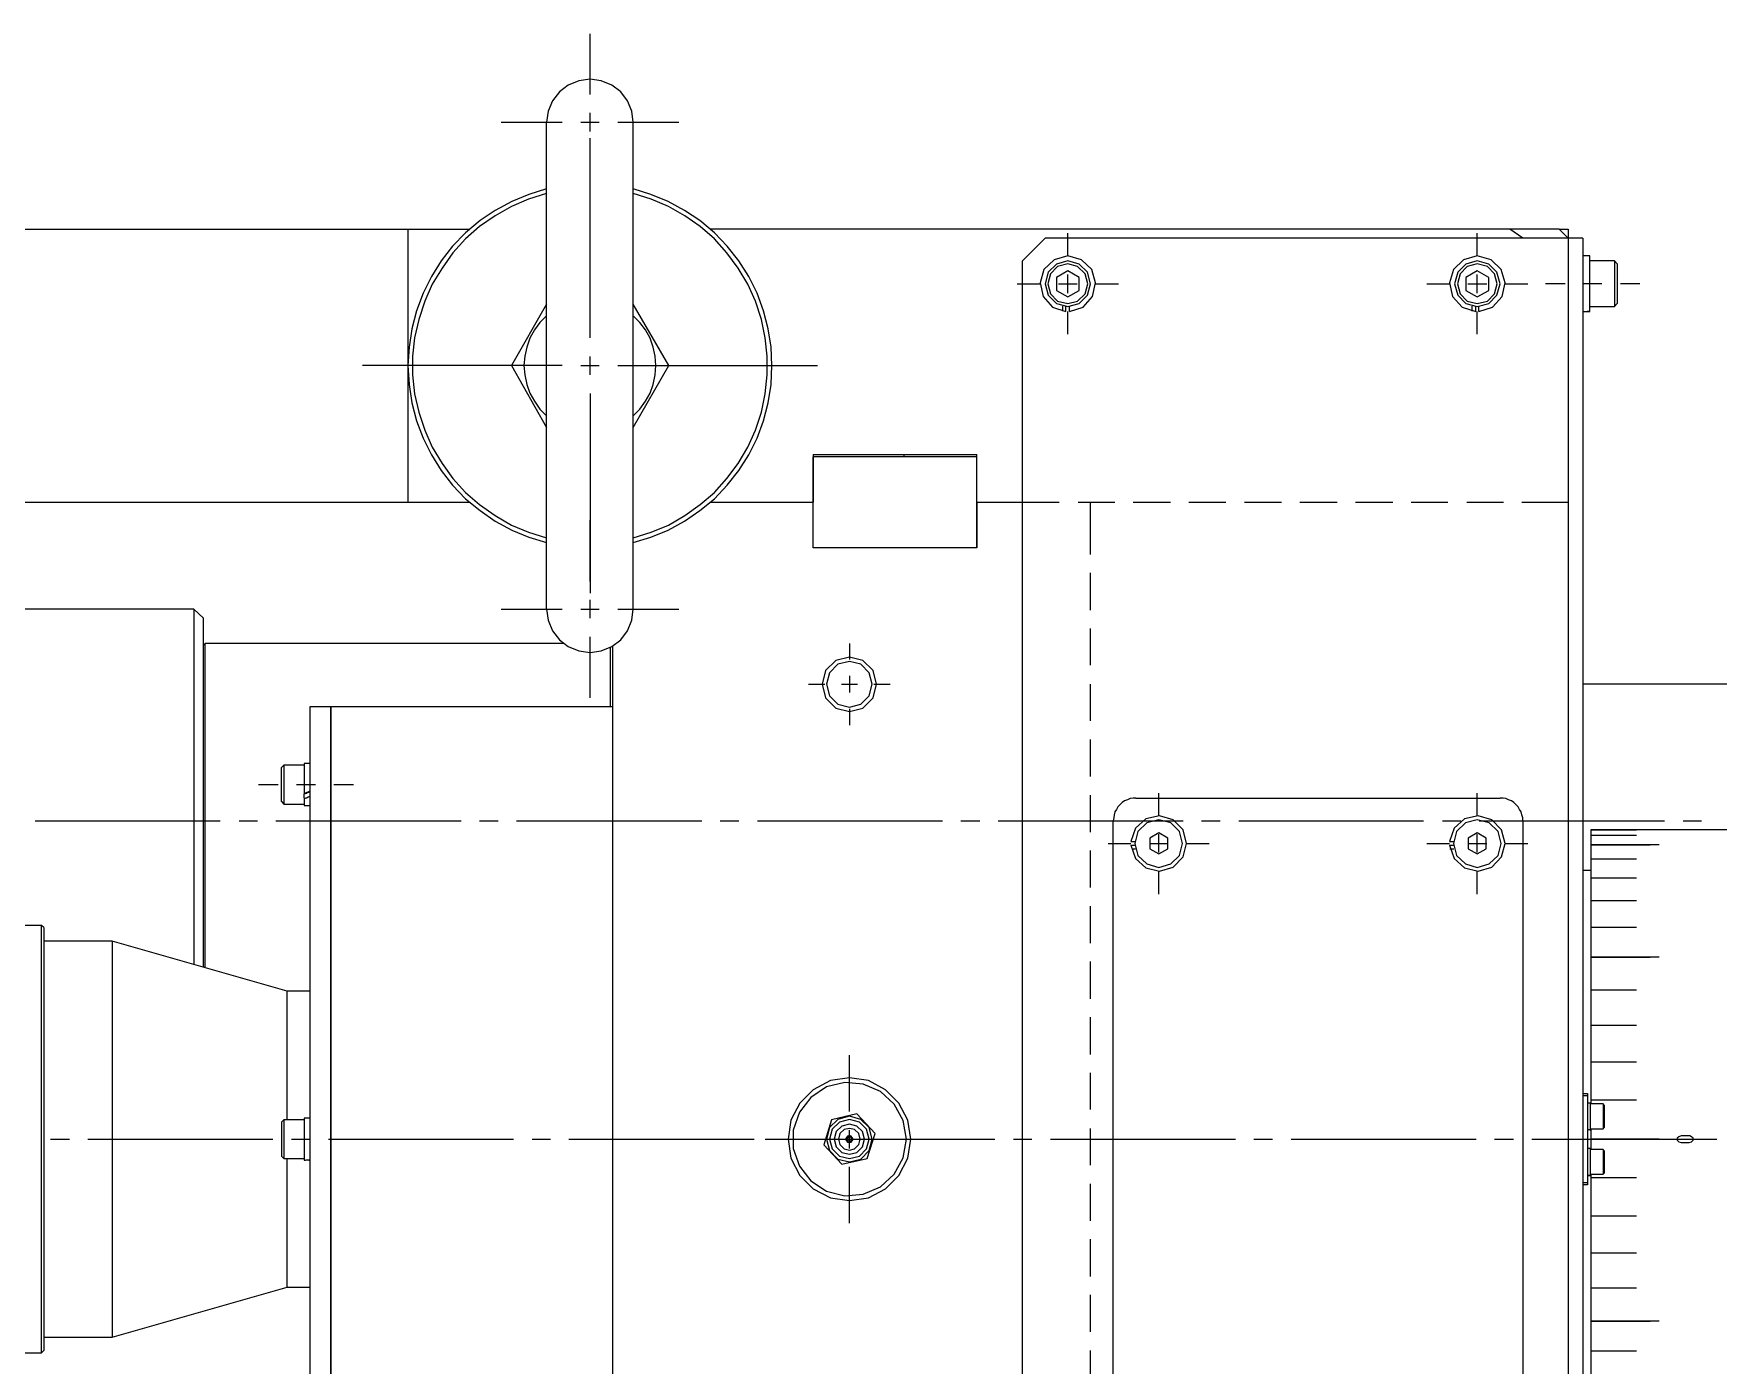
# Model space of a CAD drawing. Header units: millimetres. Extents: x -211 to 45495, y 24 to 52952.
# Drawn here: x 23777.1 to 24147.3, y 28242.3 to 28535 of the extents above; entities that cross this region are included whole.
import ezdxf

# ---------------------------------------------------------------- set-up
doc = ezdxf.new("R2010")
doc.units = ezdxf.units.MM
doc.layers.add('Layer2', color=7, linetype='Continuous')

# ---------------------------------------------------------------- blocks, each defined once
blk = doc.blocks.new('BLKF856')
at = {"layer": 'Layer2', "color": 7, "linetype": 'Continuous', "lineweight": 25}
for p, q in [((23948.42, 28302.91), (23945.49, 28299.98)), ((23952.21, 28304.89), (23948.42, 28302.91)), ((23956.43, 28305.5), (23952.21, 28304.89)), ((23960.56, 28304.89), (23956.43, 28305.5)), ((23964.35, 28302.91), (23960.56, 28304.89)), ((23967.28, 28299.98), (23964.35, 28302.91)), ((23945.49, 28299.98), (23943.51, 28296.19)), ((23969.26, 28296.19), (23967.28, 28299.98)), ((23943.51, 28296.19), (23942.91, 28292.06)), ((23969.86, 28292.06), (23969.26, 28296.19)), ((23942.91, 28292.06), (23943.51, 28287.84)), ((23943.51, 28287.84), (23945.49, 28284.05)), ((23967.28, 28284.05), (23969.26, 28287.84)), ((23945.49, 28284.05), (23948.42, 28281.12)), ((23964.35, 28281.12), (23967.28, 28284.05)), ((23948.42, 28281.12), (23952.21, 28279.14)), ((23960.56, 28279.14), (23964.35, 28281.12)), ((23952.21, 28279.14), (23956.43, 28278.54)), ((23956.43, 28278.54), (23960.56, 28279.14))]:
    blk.add_line(p, q, dxfattribs=at)
blk = doc.blocks.new('BLKF857')
at = {"layer": 'Layer2', "color": 7, "linetype": 'Continuous', "lineweight": 25}
for p, q in [((23951.34, 28303.51), (23947.9, 28301.19)), ((23955.39, 28304.46), (23951.34, 28303.51)), ((23959.44, 28304.12), (23955.39, 28304.46)), ((23963.23, 28302.48), (23959.44, 28304.12)), ((23966.24, 28299.73), (23963.23, 28302.48)), ((23947.9, 28301.19), (23945.4, 28298)), ((23968.22, 28296.11), (23966.24, 28299.73)), ((23945.4, 28298), (23944.02, 28294.04)), ((23968.91, 28292.06), (23968.22, 28296.11)), ((23944.02, 28294.04), (23944.02, 28289.99)), ((23944.02, 28289.99), (23945.4, 28286.12)), ((23966.24, 28284.31), (23968.22, 28287.93)), ((23945.4, 28286.12), (23947.9, 28282.85)), ((23963.23, 28281.56), (23966.24, 28284.31)), ((23947.9, 28282.85), (23951.34, 28280.61)), ((23951.34, 28280.61), (23955.39, 28279.57)), ((23959.44, 28279.92), (23963.23, 28281.56)), ((23955.39, 28279.57), (23959.44, 28279.92))]:
    blk.add_line(p, q, dxfattribs=at)
blk = doc.blocks.new('BLKF1067')
at = {"layer": 'Layer2', "color": 7, "linetype": 'Continuous', "lineweight": 25}
for p, q in [((23885.98, 28499.68), (23882.2, 28498.13)), ((23889.86, 28500.89), (23885.98, 28499.68)), ((23878.58, 28496.15), (23875.22, 28493.91)), ((23882.2, 28498.13), (23878.58, 28496.15)), ((23872.03, 28491.24), (23869.19, 28488.32)), ((23875.22, 28493.91), (23872.03, 28491.24)), ((23869.19, 28488.32), (23866.69, 28485.04)), ((23866.69, 28485.04), (23864.54, 28481.6)), ((23864.54, 28481.6), (23862.73, 28477.98)), ((23862.73, 28477.98), (23861.27, 28474.11)), ((23861.27, 28474.11), (23860.24, 28470.15)), ((23860.24, 28470.15), (23859.63, 28466.1)), ((23859.63, 28466.1), (23859.37, 28462.05)), ((23859.37, 28462.05), (23859.63, 28457.92)), ((23859.63, 28457.92), (23860.24, 28453.87)), ((23860.24, 28453.87), (23861.27, 28449.91)), ((23861.27, 28449.91), (23862.73, 28446.12)), ((23862.73, 28446.12), (23864.54, 28442.42)), ((23864.54, 28442.42), (23866.69, 28438.97)), ((23866.69, 28438.97), (23869.19, 28435.79)), ((23869.19, 28435.79), (23872.03, 28432.77)), ((23872.03, 28432.77), (23875.22, 28430.19)), ((23875.22, 28430.19), (23878.58, 28427.86)), ((23878.58, 28427.86), (23882.2, 28425.88)), ((23882.2, 28425.88), (23885.98, 28424.33))]:
    blk.add_line(p, q, dxfattribs=at)
blk = doc.blocks.new('BLKF1068')
at = {"layer": 'Layer2', "color": 7, "linetype": 'Continuous', "lineweight": 25}
for p, q in [((23916.55, 28498.13), (23912.77, 28499.68)), ((23920.17, 28496.15), (23916.55, 28498.13)), ((23923.53, 28493.91), (23920.17, 28496.15)), ((23926.72, 28491.24), (23923.53, 28493.91)), ((23929.56, 28488.32), (23926.72, 28491.24)), ((23932.06, 28485.04), (23929.56, 28488.32)), ((23934.29, 28481.6), (23932.06, 28485.04)), ((23936.1, 28477.98), (23934.29, 28481.6)), ((23937.48, 28474.11), (23936.1, 28477.98)), ((23938.51, 28470.15), (23937.48, 28474.11)), ((23939.2, 28466.1), (23938.51, 28470.15)), ((23939.37, 28462.05), (23939.2, 28466.1)), ((23939.2, 28457.92), (23939.37, 28462.05)), ((23938.51, 28453.87), (23939.2, 28457.92)), ((23937.48, 28449.91), (23938.51, 28453.87)), ((23936.1, 28446.12), (23937.48, 28449.91)), ((23934.29, 28442.42), (23936.1, 28446.12)), ((23932.06, 28438.97), (23934.29, 28442.42)), ((23926.72, 28432.77), (23929.56, 28435.79)), ((23929.56, 28435.79), (23932.06, 28438.97)), ((23923.53, 28430.19), (23926.72, 28432.77)), ((23920.17, 28427.86), (23923.53, 28430.19)), ((23908.89, 28423.13), (23912.77, 28424.33)), ((23912.77, 28424.33), (23916.55, 28425.88)), ((23916.55, 28425.88), (23920.17, 28427.86))]:
    blk.add_line(p, q, dxfattribs=at)
blk = doc.blocks.new('BLKF1069')
at = {"layer": 'Layer2', "color": 7, "linetype": 'Continuous', "lineweight": 25}
for p, q in [((23885.9, 28498.65), (23882.11, 28497.01)), ((23889.86, 28499.85), (23885.9, 28498.65)), ((23878.58, 28494.95), (23875.13, 28492.62)), ((23882.11, 28497.01), (23878.58, 28494.95)), ((23875.13, 28492.62), (23872.03, 28489.87)), ((23872.03, 28489.87), (23869.28, 28486.85)), ((23869.28, 28486.85), (23866.87, 28483.49)), ((23864.71, 28479.96), (23863.08, 28476.17)), ((23866.87, 28483.49), (23864.71, 28479.96)), ((23863.08, 28476.17), (23861.79, 28472.21)), ((23861.79, 28472.21), (23860.84, 28468.16)), ((23860.84, 28468.16), (23860.41, 28464.12)), ((23860.41, 28464.12), (23860.41, 28459.98)), ((23860.41, 28459.98), (23860.84, 28455.85)), ((23860.84, 28455.85), (23861.79, 28451.8)), ((23861.79, 28451.8), (23863.08, 28447.84)), ((23863.08, 28447.84), (23864.71, 28444.14)), ((23864.71, 28444.14), (23866.87, 28440.52)), ((23866.87, 28440.52), (23869.28, 28437.25)), ((23869.28, 28437.25), (23872.03, 28434.15)), ((23872.03, 28434.15), (23875.13, 28431.48)), ((23875.13, 28431.48), (23878.58, 28429.07)), ((23878.58, 28429.07), (23882.11, 28427)), ((23882.11, 28427), (23885.9, 28425.45))]:
    blk.add_line(p, q, dxfattribs=at)
blk = doc.blocks.new('BLKF1070')
at = {"layer": 'Layer2', "color": 7, "linetype": 'Continuous', "lineweight": 25}
for p, q in [((23916.64, 28497.01), (23912.85, 28498.65)), ((23920.26, 28494.95), (23916.64, 28497.01)), ((23923.62, 28492.62), (23920.26, 28494.95)), ((23926.72, 28489.87), (23923.62, 28492.62)), ((23929.47, 28486.85), (23926.72, 28489.87)), ((23931.97, 28483.49), (23929.47, 28486.85)), ((23934.04, 28479.96), (23931.97, 28483.49)), ((23935.76, 28476.17), (23934.04, 28479.96)), ((23937.05, 28472.21), (23935.76, 28476.17)), ((23937.91, 28468.16), (23937.05, 28472.21)), ((23938.34, 28464.12), (23937.91, 28468.16)), ((23938.34, 28459.98), (23938.34, 28464.12)), ((23937.91, 28455.85), (23938.34, 28459.98)), ((23937.05, 28451.8), (23937.91, 28455.85)), ((23935.76, 28447.84), (23937.05, 28451.8)), ((23934.04, 28444.14), (23935.76, 28447.84)), ((23931.97, 28440.52), (23934.04, 28444.14)), ((23929.47, 28437.25), (23931.97, 28440.52)), ((23926.72, 28434.15), (23929.47, 28437.25)), ((23923.62, 28431.48), (23926.72, 28434.15)), ((23916.64, 28427), (23920.26, 28429.07)), ((23920.26, 28429.07), (23923.62, 28431.48)), ((23908.89, 28424.16), (23912.85, 28425.45)), ((23912.85, 28425.45), (23916.64, 28427))]:
    blk.add_line(p, q, dxfattribs=at)
blk = doc.blocks.new('BLKF1071')
at = {"layer": 'Layer2', "color": 7, "linetype": 'Continuous', "lineweight": 25}
for p, q in [((23911.56, 28469.89), (23910.35, 28471.52)), ((23912.59, 28468.08), (23911.56, 28469.89)), ((23913.28, 28466.1), (23912.59, 28468.08)), ((23913.71, 28464.12), (23913.28, 28466.1)), ((23913.89, 28462.05), (23913.71, 28464.12)), ((23913.71, 28459.98), (23913.89, 28462.05)), ((23912.59, 28456.02), (23913.28, 28457.92)), ((23913.28, 28457.92), (23913.71, 28459.98)), ((23910.35, 28452.49), (23911.56, 28454.21)), ((23911.56, 28454.21), (23912.59, 28456.02)), ((23908.89, 28451.03), (23910.35, 28452.49))]:
    blk.add_line(p, q, dxfattribs=at)
blk = doc.blocks.new('BLKF1072')
at = {"layer": 'Layer2', "color": 7, "linetype": 'Continuous', "lineweight": 25}
for p, q in [((23889.86, 28472.99), (23888.4, 28471.52)), ((23887.19, 28469.89), (23886.16, 28468.08)), ((23888.4, 28471.52), (23887.19, 28469.89)), ((23885.47, 28466.1), (23885.04, 28464.12)), ((23886.16, 28468.08), (23885.47, 28466.1)), ((23885.04, 28464.12), (23884.86, 28462.05)), ((23884.86, 28462.05), (23885.04, 28459.98)), ((23885.04, 28459.98), (23885.47, 28457.92)), ((23885.47, 28457.92), (23886.16, 28456.02)), ((23886.16, 28456.02), (23887.19, 28454.21)), ((23887.19, 28454.21), (23888.4, 28452.49))]:
    blk.add_line(p, q, dxfattribs=at)
blk = doc.blocks.new('BLKF1073')
at = {"layer": 'Layer2', "color": 7, "linetype": 'Continuous', "lineweight": 25}
for p, q in [((23896.92, 28524.66), (23894.6, 28523.71)), ((23899.42, 28525), (23896.92, 28524.66)), ((23901.83, 28524.66), (23899.42, 28525)), ((23904.15, 28523.71), (23901.83, 28524.66)), ((23892.7, 28522.24), (23891.15, 28520.26)), ((23894.6, 28523.71), (23892.7, 28522.24)), ((23906.13, 28522.24), (23904.15, 28523.71)), ((23907.6, 28520.26), (23906.13, 28522.24)), ((23891.15, 28520.26), (23890.2, 28517.94)), ((23908.55, 28517.94), (23907.6, 28520.26)), ((23908.89, 28515.53), (23908.55, 28517.94))]:
    blk.add_line(p, q, dxfattribs=at)
blk = doc.blocks.new('BLKF1074')
at = {"layer": 'Layer2', "color": 7, "linetype": 'Continuous', "lineweight": 25}
for p, q in [((23889.86, 28408.49), (23890.2, 28406.08)), ((23890.2, 28406.08), (23891.15, 28403.75)), ((23907.6, 28403.75), (23908.55, 28406.08)), ((23908.55, 28406.08), (23908.89, 28408.49)), ((23891.15, 28403.75), (23892.7, 28401.77)), ((23906.13, 28401.77), (23907.6, 28403.75)), ((23892.7, 28401.77), (23894.6, 28400.31)), ((23894.6, 28400.31), (23896.92, 28399.36)), ((23896.92, 28399.36), (23899.42, 28399.02)), ((23899.42, 28399.02), (23901.83, 28399.36)), ((23901.83, 28399.36), (23904.15, 28400.31)), ((23904.15, 28400.31), (23906.13, 28401.77))]:
    blk.add_line(p, q, dxfattribs=at)
blk = doc.blocks.new('BLKF1255')
at = {"layer": 'Layer2', "color": 7, "linetype": 'Continuous', "lineweight": 25}
for p, q in [((23955.99, 28292.23), (23955.91, 28292.06)), ((23955.91, 28292.06), (23955.99, 28291.8)), ((23956.17, 28292.49), (23955.99, 28292.23)), ((23955.99, 28291.8), (23956.17, 28291.63)), ((23956.6, 28292.49), (23956.17, 28292.49)), ((23956.17, 28291.63), (23956.43, 28291.54)), ((23956.43, 28291.54), (23956.6, 28291.63)), ((23956.86, 28292.23), (23956.6, 28292.49)), ((23956.6, 28291.63), (23956.86, 28291.8)), ((23956.86, 28292.06), (23956.86, 28292.23))]:
    blk.add_line(p, q, dxfattribs=at)
blk = doc.blocks.new('BLKF1256')
at = {"layer": 'Layer2', "color": 7, "linetype": 'Continuous', "lineweight": 25}
for p, q in [((23955.74, 28292.41), (23955.56, 28292.06)), ((23955.56, 28292.06), (23955.74, 28291.63)), ((23955.99, 28292.66), (23955.74, 28292.41)), ((23955.74, 28291.63), (23955.99, 28291.37)), ((23956.43, 28292.84), (23955.99, 28292.66)), ((23955.99, 28291.37), (23956.43, 28291.29)), ((23956.77, 28292.66), (23956.43, 28292.84)), ((23956.43, 28291.29), (23956.77, 28291.37)), ((23957.03, 28292.41), (23956.77, 28292.66)), ((23956.77, 28291.37), (23957.03, 28291.63)), ((23957.2, 28292.06), (23957.03, 28292.41))]:
    blk.add_line(p, q, dxfattribs=at)
blk = doc.blocks.new('BLKF1257')
at = {"layer": 'Layer2', "color": 7, "linetype": 'Continuous', "lineweight": 25}
for p, q in [((23954.27, 28293.27), (23954.01, 28292.06)), ((23954.01, 28292.06), (23954.27, 28290.86)), ((23955.22, 28294.13), (23954.27, 28293.27)), ((23956.43, 28294.39), (23955.22, 28294.13)), ((23957.54, 28294.13), (23956.43, 28294.39)), ((23958.49, 28293.27), (23957.54, 28294.13)), ((23958.75, 28292.06), (23958.49, 28293.27)), ((23954.27, 28290.86), (23955.22, 28289.91)), ((23955.22, 28289.91), (23956.43, 28289.65)), ((23956.43, 28289.65), (23957.54, 28289.91)), ((23957.54, 28289.91), (23958.49, 28290.86))]:
    blk.add_line(p, q, dxfattribs=at)
blk = doc.blocks.new('BLKF1258')
at = {"layer": 'Layer2', "color": 7, "linetype": 'Continuous', "lineweight": 25}
for p, q in [((23954.7, 28294.9), (23953.5, 28293.7)), ((23956.43, 28295.33), (23954.7, 28294.9)), ((23958.06, 28294.9), (23956.43, 28295.33)), ((23959.27, 28293.7), (23958.06, 28294.9)), ((23953.5, 28293.7), (23953.07, 28292.06)), ((23953.07, 28292.06), (23953.5, 28290.34)), ((23959.7, 28292.06), (23959.27, 28293.7)), ((23953.5, 28290.34), (23954.7, 28289.13)), ((23954.7, 28289.13), (23956.43, 28288.7)), ((23956.43, 28288.7), (23958.06, 28289.13)), ((23958.06, 28289.13), (23959.27, 28290.34))]:
    blk.add_line(p, q, dxfattribs=at)
blk = doc.blocks.new('BLKF1259')
at = {"layer": 'Layer2', "color": 7, "linetype": 'Continuous', "lineweight": 25}
for p, q in [((23954.19, 28295.76), (23952.64, 28294.21)), ((23956.43, 28296.37), (23954.19, 28295.76)), ((23958.58, 28295.76), (23956.43, 28296.37)), ((23960.13, 28294.21), (23958.58, 28295.76)), ((23952.64, 28294.21), (23952.03, 28292.06)), ((23952.03, 28292.06), (23952.64, 28289.91)), ((23960.73, 28292.06), (23960.13, 28294.21)), ((23952.64, 28289.91), (23954.19, 28288.27)), ((23954.19, 28288.27), (23956.43, 28287.76)), ((23956.43, 28287.76), (23958.58, 28288.27)), ((23958.58, 28288.27), (23960.13, 28289.91))]:
    blk.add_line(p, q, dxfattribs=at)
blk = doc.blocks.new('BLKF1260')
at = {"layer": 'Layer2', "color": 7, "linetype": 'Continuous', "lineweight": 25}
for p, q in [((23953.84, 28296.37), (23952.03, 28294.56)), ((23956.43, 28297.06), (23953.84, 28296.37)), ((23958.92, 28296.37), (23956.43, 28297.06)), ((23960.73, 28294.56), (23958.92, 28296.37)), ((23952.03, 28294.56), (23951.34, 28292.06)), ((23951.34, 28292.06), (23952.03, 28289.56)), ((23961.42, 28292.06), (23960.73, 28294.56)), ((23952.03, 28289.56), (23953.84, 28287.67)), ((23953.84, 28287.67), (23956.43, 28287.07)), ((23956.43, 28287.07), (23958.92, 28287.67)), ((23958.92, 28287.67), (23960.73, 28289.56))]:
    blk.add_line(p, q, dxfattribs=at)
blk = doc.blocks.new('BLKF1279')
at = {"layer": 'Layer2', "color": 7, "linetype": 'Continuous', "lineweight": 25}
for p, q in [((24096.88, 28481.43), (24094.38, 28482.89)), ((24096.88, 28478.58), (24096.88, 28481.43)), ((24094.38, 28477.12), (24096.88, 28478.58))]:
    blk.add_line(p, q, dxfattribs=at)
blk = doc.blocks.new('BLKF1280')
at = {"layer": 'Layer2', "color": 7, "linetype": 'Continuous', "lineweight": 25}
for p, q in [((24092.14, 28483.84), (24090.59, 28482.2)), ((24094.38, 28484.44), (24092.14, 28483.84)), ((24096.62, 28483.84), (24094.38, 28484.44)), ((24098.17, 28482.2), (24096.62, 28483.84)), ((24090.59, 28482.2), (24089.99, 28480.05)), ((24089.99, 28480.05), (24090.59, 28477.81)), ((24098.77, 28480.05), (24098.17, 28482.2)), ((24090.59, 28477.81), (24092.14, 28476.17)), ((24092.14, 28476.17), (24094.38, 28475.66)), ((24094.38, 28475.66), (24096.62, 28476.17)), ((24096.62, 28476.17), (24098.17, 28477.81))]:
    blk.add_line(p, q, dxfattribs=at)
blk = doc.blocks.new('BLKF1281')
at = {"layer": 'Layer2', "color": 7, "linetype": 'Continuous', "lineweight": 25}
for p, q in [((24091.88, 28484.35), (24090.07, 28482.55)), ((24094.38, 28485.04), (24091.88, 28484.35)), ((24096.88, 28484.35), (24094.38, 28485.04)), ((24098.69, 28482.55), (24096.88, 28484.35)), ((24090.07, 28482.55), (24089.39, 28480.05)), ((24089.39, 28480.05), (24090.07, 28477.55)), ((24099.37, 28480.05), (24098.69, 28482.55)), ((24090.07, 28477.55), (24091.88, 28475.66)), ((24096.88, 28475.66), (24098.69, 28477.55)), ((24091.88, 28475.66), (24094.38, 28475.05)), ((24094.38, 28475.05), (24096.88, 28475.66))]:
    blk.add_line(p, q, dxfattribs=at)
blk = doc.blocks.new('BLKF1291')
at = {"layer": 'Layer2', "color": 7, "linetype": 'Continuous', "lineweight": 25}
for p, q in [((24001.89, 28484.35), (24000.09, 28482.55)), ((24004.39, 28485.04), (24001.89, 28484.35)), ((24006.89, 28484.35), (24004.39, 28485.04)), ((24008.7, 28482.55), (24006.89, 28484.35)), ((24000.09, 28482.55), (23999.4, 28480.05)), ((23999.4, 28480.05), (24000.09, 28477.55)), ((24009.39, 28480.05), (24008.7, 28482.55)), ((24000.09, 28477.55), (24001.89, 28475.66)), ((24006.89, 28475.66), (24008.7, 28477.55)), ((24001.89, 28475.66), (24004.39, 28475.05)), ((24004.39, 28475.05), (24006.89, 28475.66))]:
    blk.add_line(p, q, dxfattribs=at)
blk = doc.blocks.new('BLKF1292')
at = {"layer": 'Layer2', "color": 7, "linetype": 'Continuous', "lineweight": 25}
for p, q in [((24002.15, 28483.84), (24000.6, 28482.2)), ((24004.39, 28484.44), (24002.15, 28483.84)), ((24006.54, 28483.84), (24004.39, 28484.44)), ((24008.18, 28482.2), (24006.54, 28483.84)), ((24000.6, 28482.2), (24000, 28480.05)), ((24000, 28480.05), (24000.6, 28477.81)), ((24008.78, 28480.05), (24008.18, 28482.2)), ((24000.6, 28477.81), (24002.15, 28476.17)), ((24002.15, 28476.17), (24004.39, 28475.66)), ((24004.39, 28475.66), (24006.54, 28476.17)), ((24006.54, 28476.17), (24008.18, 28477.81))]:
    blk.add_line(p, q, dxfattribs=at)
blk = doc.blocks.new('BLKF1293')
at = {"layer": 'Layer2', "color": 7, "linetype": 'Continuous', "lineweight": 25}
for p, q in [((24091.8, 28361.56), (24089.82, 28359.66)), ((24094.38, 28362.24), (24091.8, 28361.56)), ((24096.96, 28361.56), (24094.38, 28362.24)), ((24098.94, 28359.66), (24096.96, 28361.56)), ((24089.82, 28359.66), (24089.13, 28356.99)), ((24099.63, 28356.99), (24098.94, 28359.66)), ((24089.13, 28356.99), (24089.82, 28354.41)), ((24089.82, 28354.41), (24091.8, 28352.51)), ((24096.96, 28352.51), (24098.94, 28354.41)), ((24091.8, 28352.51), (24094.38, 28351.74)), ((24094.38, 28351.74), (24096.96, 28352.51))]:
    blk.add_line(p, q, dxfattribs=at)
blk = doc.blocks.new('BLKF1294')
at = {"layer": 'Layer2', "color": 7, "linetype": 'Continuous', "lineweight": 25}
for p, q in [((24021.79, 28361.56), (24019.81, 28359.66)), ((24024.37, 28362.24), (24021.79, 28361.56)), ((24027.04, 28361.56), (24024.37, 28362.24)), ((24028.93, 28359.66), (24027.04, 28361.56)), ((24019.81, 28359.66), (24019.12, 28356.99)), ((24029.62, 28356.99), (24028.93, 28359.66)), ((24019.12, 28356.99), (24019.81, 28354.41)), ((24019.81, 28354.41), (24021.79, 28352.51)), ((24027.04, 28352.51), (24028.93, 28354.41)), ((24021.79, 28352.51), (24024.37, 28351.74)), ((24024.37, 28351.74), (24027.04, 28352.51))]:
    blk.add_line(p, q, dxfattribs=at)
blk = doc.blocks.new('BLKF1354')
at = {"layer": 'Layer2', "color": 7, "linetype": 'Continuous', "lineweight": 25}
for p, q in [((24100.67, 28366.89), (24100.06, 28366.98)), ((24101.27, 28366.64), (24100.67, 28366.89)), ((24101.87, 28366.38), (24101.27, 28366.64)), ((24102.39, 28366.03), (24101.87, 28366.38)), ((24102.91, 28365.52), (24102.39, 28366.03)), ((24103.34, 28365.09), (24102.91, 28365.52)), ((24103.68, 28364.48), (24103.34, 28365.09)), ((24104.02, 28363.97), (24103.68, 28364.48)), ((24104.2, 28363.28), (24104.02, 28363.97)), ((24104.37, 28362.68), (24104.2, 28363.28)), ((24104.37, 28361.99), (24104.37, 28362.68))]:
    blk.add_line(p, q, dxfattribs=at)
blk = doc.blocks.new('BLKF1357')
at = {"layer": 'Layer2', "color": 7, "linetype": 'Continuous', "lineweight": 25}
for p, q in [((24015.41, 28365.09), (24015.07, 28364.48)), ((24015.84, 28365.52), (24015.41, 28365.09)), ((24016.36, 28366.03), (24015.84, 28365.52)), ((24016.88, 28366.38), (24016.36, 28366.03)), ((24017.48, 28366.64), (24016.88, 28366.38)), ((24018.08, 28366.89), (24017.48, 28366.64)), ((24018.77, 28366.98), (24018.08, 28366.89)), ((24019.37, 28366.98), (24018.77, 28366.98)), ((24014.55, 28363.28), (24014.47, 28362.68)), ((24014.72, 28363.97), (24014.55, 28363.28)), ((24015.07, 28364.48), (24014.72, 28363.97))]:
    blk.add_line(p, q, dxfattribs=at)
blk = doc.blocks.new('BLKF1424')
at = {"layer": 'Layer2', "color": 7, "linetype": 'Continuous', "lineweight": 25}
for p, q in [((24001.38, 28485.3), (23999.14, 28483.15)), ((24004.39, 28486.16), (24001.38, 28485.3)), ((24007.41, 28485.3), (24004.39, 28486.16)), ((24009.64, 28483.15), (24007.41, 28485.3)), ((23999.14, 28483.15), (23998.28, 28480.22)), ((23998.28, 28480.22), (23998.97, 28477.21)), ((24010.51, 28480.22), (24009.64, 28483.15)), ((24009.82, 28477.21), (24010.51, 28480.22)), ((23998.97, 28477.21), (24001.03, 28474.88)), ((24007.75, 28474.88), (24009.82, 28477.21)), ((24004.74, 28473.93), (24007.75, 28474.88))]:
    blk.add_line(p, q, dxfattribs=at)
blk = doc.blocks.new('BLKF1425')
at = {"layer": 'Layer2', "color": 7, "linetype": 'Continuous', "lineweight": 25}
for p, q in [((24091.37, 28485.3), (24089.13, 28483.15)), ((24094.38, 28486.16), (24091.37, 28485.3)), ((24097.39, 28485.3), (24094.38, 28486.16)), ((24099.63, 28483.15), (24097.39, 28485.3)), ((24089.13, 28483.15), (24088.27, 28480.22)), ((24088.27, 28480.22), (24088.96, 28477.21)), ((24100.49, 28480.22), (24099.63, 28483.15)), ((24099.81, 28477.21), (24100.49, 28480.22)), ((24088.96, 28477.21), (24091.02, 28474.88)), ((24097.74, 28474.88), (24099.81, 28477.21)), ((24094.72, 28473.93), (24097.74, 28474.88))]:
    blk.add_line(p, q, dxfattribs=at)
blk = doc.blocks.new('BLKF1438')
at = {"layer": 'Layer2', "color": 7, "linetype": 'Continuous', "lineweight": 25}
for p, q in [((23836.55, 28366.89), (23836.73, 28366.89)), ((23836.73, 28366.89), (23836.81, 28366.98)), ((23836.81, 28366.98), (23836.9, 28366.98)), ((23836.9, 28366.98), (23836.99, 28367.07)), ((23836.99, 28367.07), (23837.16, 28367.07)), ((23837.16, 28367.07), (23837.24, 28367.15)), ((23837.24, 28367.15), (23837.33, 28367.15)), ((23837.33, 28367.15), (23837.42, 28367.24)), ((23837.42, 28367.24), (23837.59, 28367.24)), ((23837.59, 28367.24), (23837.67, 28367.33)), ((23837.67, 28367.33), (23837.76, 28367.33))]:
    blk.add_line(p, q, dxfattribs=at)
blk = doc.blocks.new('BLKF1439')
at = {"layer": 'Layer2', "color": 7, "linetype": 'Continuous', "lineweight": 25}
for p, q in [((23836.55, 28367.93), (23836.73, 28368.01)), ((23836.73, 28368.01), (23836.81, 28368.01)), ((23836.81, 28368.01), (23836.9, 28368.1)), ((23836.9, 28368.1), (23836.99, 28368.19)), ((23836.99, 28368.19), (23837.16, 28368.19)), ((23837.16, 28368.19), (23837.24, 28368.27)), ((23837.24, 28368.27), (23837.33, 28368.27)), ((23837.33, 28368.27), (23837.42, 28368.36)), ((23837.42, 28368.36), (23837.59, 28368.44)), ((23837.59, 28368.44), (23837.67, 28368.44)), ((23837.67, 28368.44), (23837.76, 28368.53))]:
    blk.add_line(p, q, dxfattribs=at)
blk = doc.blocks.new('BLKF1440')
at = {"layer": 'Layer2', "color": 7, "linetype": 'Continuous', "lineweight": 25}
for p, q in [((23836.55, 28367.93), (23836.73, 28368.01)), ((23836.73, 28368.01), (23836.9, 28368.01)), ((23836.9, 28368.01), (23836.99, 28368.1)), ((23836.99, 28368.1), (23837.16, 28368.1)), ((23837.16, 28368.1), (23837.24, 28368.19)), ((23837.24, 28368.19), (23837.33, 28368.19)), ((23837.33, 28368.19), (23837.42, 28368.27)), ((23837.42, 28368.27), (23837.59, 28368.27)), ((23837.59, 28368.27), (23837.67, 28368.36)), ((23837.67, 28368.36), (23837.76, 28368.36))]:
    blk.add_line(p, q, dxfattribs=at)
blk = doc.blocks.new('BLKF1447')
at = {"layer": 'Layer2', "color": 7, "linetype": 'Continuous', "lineweight": 25}
for p, q in [((24021.53, 28362.42), (24019.29, 28360.35)), ((24024.54, 28363.11), (24021.53, 28362.42)), ((24027.56, 28362.24), (24024.54, 28363.11)), ((24029.71, 28360.01), (24027.56, 28362.24)), ((24030.48, 28356.99), (24029.71, 28360.01)), ((24018.26, 28356.65), (24019.29, 28353.72)), ((24027.56, 28351.82), (24029.71, 28354.06)), ((24029.71, 28354.06), (24030.48, 28356.99)), ((24019.29, 28353.72), (24021.53, 28351.65)), ((24021.53, 28351.65), (24024.54, 28350.96)), ((24024.54, 28350.96), (24027.56, 28351.82))]:
    blk.add_line(p, q, dxfattribs=at)
blk = doc.blocks.new('BLKF1448')
at = {"layer": 'Layer2', "color": 7, "linetype": 'Continuous', "lineweight": 25}
for p, q in [((24091.54, 28362.42), (24089.3, 28360.35)), ((24094.55, 28363.11), (24091.54, 28362.42)), ((24097.57, 28362.24), (24094.55, 28363.11)), ((24099.72, 28360.01), (24097.57, 28362.24)), ((24100.49, 28356.99), (24099.72, 28360.01)), ((24088.27, 28356.65), (24089.3, 28353.72)), ((24097.57, 28351.82), (24099.72, 28354.06)), ((24099.72, 28354.06), (24100.49, 28356.99)), ((24089.3, 28353.72), (24091.54, 28351.65)), ((24091.54, 28351.65), (24094.55, 28350.96)), ((24094.55, 28350.96), (24097.57, 28351.82))]:
    blk.add_line(p, q, dxfattribs=at)
blk = doc.blocks.new('BLKF1473')
at = {"layer": 'Layer2', "color": 7, "linetype": 'Continuous', "lineweight": 25}
for p, q in [((23951.17, 28395.05), (23950.4, 28392.04)), ((23953.41, 28397.21), (23951.17, 28395.05)), ((23956.43, 28397.98), (23953.41, 28397.21)), ((23959.35, 28397.21), (23956.43, 28397.98)), ((23961.59, 28395.05), (23959.35, 28397.21)), ((23962.37, 28392.04), (23961.59, 28395.05)), ((23950.4, 28392.04), (23951.17, 28389.03)), ((23951.17, 28389.03), (23953.41, 28386.79)), ((23959.35, 28386.79), (23961.59, 28389.03)), ((23953.41, 28386.79), (23956.43, 28386.01)), ((23956.43, 28386.01), (23959.35, 28386.79))]:
    blk.add_line(p, q, dxfattribs=at)
blk = doc.blocks.new('BLKF1474')
at = {"layer": 'Layer2', "color": 7, "linetype": 'Continuous', "lineweight": 25}
for p, q in [((23953.84, 28396.43), (23952.03, 28394.54)), ((23956.43, 28397.03), (23953.84, 28396.43)), ((23958.92, 28396.43), (23956.43, 28397.03)), ((23960.73, 28394.54), (23958.92, 28396.43)), ((23952.03, 28394.54), (23951.34, 28392.04)), ((23951.34, 28392.04), (23952.03, 28389.46)), ((23961.42, 28392.04), (23960.73, 28394.54)), ((23952.03, 28389.46), (23953.84, 28387.65)), ((23953.84, 28387.65), (23956.43, 28386.96)), ((23956.43, 28386.96), (23958.92, 28387.65)), ((23958.92, 28387.65), (23960.73, 28389.46))]:
    blk.add_line(p, q, dxfattribs=at)
blk = doc.blocks.new('BLKF1526')
at = {"layer": 'Layer2', "color": 7, "linetype": 'Continuous', "lineweight": 25}
for p, q in [((24138.3, 28292.23), (24138.3, 28291.8)), ((24138.3, 28291.8), (24138.64, 28291.46)), ((24139.16, 28292.75), (24138.64, 28292.58)), ((24138.64, 28291.46), (24139.16, 28291.29)), ((24141.05, 28292.75), (24139.16, 28292.75)), ((24139.16, 28291.29), (24140.97, 28291.29)), ((24140.97, 28291.29), (24141.48, 28291.46)), ((24141.48, 28292.58), (24141.05, 28292.75)), ((24141.83, 28292.23), (24141.48, 28292.58)), ((24141.48, 28291.46), (24141.83, 28291.8)), ((24141.83, 28291.8), (24141.83, 28292.23))]:
    blk.add_line(p, q, dxfattribs=at)
blk = doc.blocks.new('BLKF800')
at = {"layer": 'Layer2', "color": 7, "linetype": 'Continuous', "lineweight": 25}
for p, q in [((23899.42, 28521.64), (23899.42, 28534.99)), ((23890.2, 28517.94), (23889.86, 28515.53)), ((23899.42, 28513.46), (23899.42, 28517.59)), ((23879.87, 28515.53), (23893.3, 28515.53)), ((23889.86, 28408.49), (23889.86, 28515.53)), ((23897.35, 28515.53), (23901.4, 28515.53)), ((23905.53, 28515.53), (23918.88, 28515.53)), ((23908.89, 28408.49), (23908.89, 28515.53)), ((23899.42, 28468.16), (23899.42, 28512)), ((23899.42, 28495.98), (23899.42, 28509.41)), ((23912.77, 28499.68), (23908.89, 28500.89)), ((23912.85, 28498.65), (23908.89, 28499.85)), ((23689.39, 28492.02), (23872.89, 28492.02)), ((23859.37, 28492.02), (23859.37, 28432)), ((24112.38, 28492.02), (23925.85, 28492.02)), ((24004.39, 28486.16), (24004.39, 28491.16)), ((24094.38, 28486.16), (24094.38, 28491.16)), ((24104.37, 28490.04), (24101.53, 28492.02)), ((24112.38, 28492.02), (24114.36, 28492.02)), ((24112.38, 28492.02), (24114.36, 28490.04)), ((24114.36, 28492.02), (24114.36, 28490.04)), ((23999.4, 28490.04), (23994.4, 28485.04)), ((24117.54, 28490.04), (23999.4, 28490.04)), ((24114.36, 28490.04), (24114.36, 28094)), ((24117.54, 28490.04), (24117.54, 28094)), ((23994.4, 28098.99), (23994.4, 28485.04)), ((24119.09, 28486.16), (24117.54, 28486.16)), ((24119.09, 28473.93), (24119.09, 28486.16)), ((24124.52, 28485.04), (24119.09, 28485.04)), ((24125.12, 28484.44), (24124.52, 28485.04)), ((24124.52, 28485.04), (24124.52, 28475.05)), ((24125.12, 28484.44), (24125.12, 28475.66)), ((23993.28, 28480.05), (23998.28, 28480.05)), ((24004.39, 28482.89), (24001.89, 28481.43)), ((24001.89, 28481.43), (24001.89, 28478.58)), ((24002.32, 28480.05), (24006.46, 28480.05)), ((24006.89, 28481.43), (24004.39, 28482.89)), ((24004.39, 28477.98), (24004.39, 28482.03)), ((24006.89, 28478.58), (24006.89, 28481.43)), ((24008.18, 28477.81), (24008.78, 28480.05)), ((24008.7, 28477.55), (24009.39, 28480.05)), ((24010.51, 28480.05), (24015.5, 28480.05)), ((24083.27, 28480.05), (24088.27, 28480.05)), ((24094.38, 28482.89), (24091.88, 28481.43)), ((24091.88, 28481.43), (24091.88, 28478.58)), ((24092.31, 28480.05), (24096.45, 28480.05)), ((24094.38, 28477.98), (24094.38, 28482.03)), ((24098.17, 28477.81), (24098.77, 28480.05)), ((24098.69, 28477.55), (24099.37, 28480.05)), ((24100.49, 28480.05), (24105.49, 28480.05)), ((24113.67, 28480.05), (24109.36, 28480.05)), ((24121.76, 28480.05), (24117.72, 28480.05)), ((24130.12, 28480.05), (24125.81, 28480.05)), ((24001.89, 28478.58), (24004.39, 28477.12)), ((24004.39, 28477.12), (24006.89, 28478.58)), ((24091.88, 28478.58), (24094.38, 28477.12)), ((23889.86, 28475.57), (23882.11, 28462.05)), ((23916.73, 28462.05), (23908.89, 28475.57)), ((23910.35, 28471.52), (23908.89, 28472.99)), ((24001.03, 28474.88), (24003.96, 28473.93)), ((24003.27, 28474.02), (24003.27, 28475.14)), ((24003.96, 28473.93), (24003.96, 28475.05)), ((24004.39, 28468.94), (24004.39, 28473.93)), ((24004.74, 28473.93), (24004.74, 28475.05)), ((24091.02, 28474.88), (24094.04, 28473.93)), ((24093.26, 28474.02), (24093.26, 28475.14)), ((24094.04, 28473.93), (24094.04, 28475.05)), ((24094.38, 28468.94), (24094.38, 28473.93)), ((24094.72, 28473.93), (24094.72, 28475.05)), ((24117.54, 28473.93), (24118.49, 28473.93)), ((24118.32, 28473.93), (24119.09, 28473.93)), ((24118.49, 28473.93), (24118.58, 28474.02)), ((24118.58, 28474.02), (24119.09, 28474.02)), ((24119.09, 28475.05), (24124.52, 28475.05)), ((24124.52, 28475.05), (24125.12, 28475.66)), ((23893.3, 28462.05), (23849.39, 28462.05)), ((23882.11, 28462.05), (23889.86, 28448.44)), ((23897.35, 28462.05), (23901.4, 28462.05)), ((23899.42, 28459.98), (23899.42, 28464.03)), ((23905.53, 28462.05), (23949.36, 28462.05)), ((23908.89, 28448.44), (23916.73, 28462.05)), ((23899.42, 28455.94), (23899.42, 28412.02)), ((23888.4, 28452.49), (23889.86, 28451.03)), ((23948.42, 28442.5), (23984.41, 28442.5)), ((23948.42, 28442.5), (23948.42, 28432)), ((23984.41, 28441.99), (23948.42, 28441.99)), ((23948.42, 28422.01), (23948.42, 28441.99)), ((23968.4, 28441.99), (23968.4, 28442.5)), ((23984.41, 28432), (23984.41, 28442.5)), ((23984.41, 28422.01), (23984.41, 28441.99)), ((23699.37, 28432), (23872.89, 28432)), ((23925.85, 28432), (23948.42, 28432)), ((23925.85, 28432), (23948.42, 28432)), ((23948.42, 28422.01), (23948.42, 28432)), ((23984.41, 28432), (23984.41, 28422.01)), ((23984.41, 28432), (23994.4, 28432)), ((23984.41, 28432), (23994.4, 28432)), ((23994.4, 28432), (24002.5, 28432)), ((24006.63, 28432), (24014.72, 28432)), ((24009.39, 28420.54), (24009.39, 28432)), ((24018.77, 28432), (24026.95, 28432)), ((24031, 28432), (24039.09, 28432)), ((24043.23, 28432), (24051.32, 28432)), ((24055.37, 28432), (24063.55, 28432)), ((24067.6, 28432), (24075.78, 28432)), ((24079.83, 28432), (24087.92, 28432)), ((24092.06, 28432), (24100.15, 28432)), ((24104.2, 28432), (24114.36, 28432)), ((23899.42, 28414.6), (23899.42, 28428.04)), ((23885.9, 28425.45), (23889.86, 28424.16)), ((23885.98, 28424.33), (23889.86, 28423.13)), ((23984.41, 28422.01), (23948.42, 28422.01)), ((23984.41, 28422.01), (23948.42, 28422.01)), ((24009.39, 28408.32), (24009.39, 28416.5)), ((23899.42, 28406.51), (23899.42, 28410.55)), ((23812.36, 28408.49), (23686.89, 28408.49)), ((23814.42, 28406.51), (23812.36, 28408.49)), ((23812.36, 28408.49), (23812.36, 28330.38)), ((23814.42, 28329.78), (23814.42, 28406.51)), ((23879.87, 28408.49), (23893.3, 28408.49)), ((23897.35, 28408.49), (23901.4, 28408.49)), ((23905.53, 28408.49), (23918.88, 28408.49)), ((23899.42, 28389.03), (23899.42, 28402.46)), ((24009.39, 28396.17), (24009.39, 28404.27)), ((23814.85, 28401), (23814.42, 28400.57)), ((23814.85, 28329.69), (23814.85, 28401)), ((23893.56, 28401), (23814.85, 28401)), ((23903.9, 28387.05), (23903.9, 28400.13)), ((23904.41, 28183.64), (23904.41, 28400.48)), ((23956.43, 28401), (23956.43, 28397.47)), ((23947.38, 28392.04), (23951, 28392.04)), ((23954.62, 28392.04), (23958.15, 28392.04)), ((23956.43, 28393.85), (23956.43, 28390.23)), ((23960.73, 28389.46), (23961.42, 28392.04)), ((23961.59, 28389.03), (23962.37, 28392.04)), ((23961.76, 28392.04), (23965.38, 28392.04)), ((24009.39, 28383.95), (24009.39, 28392.04)), ((24177.39, 28392.04), (24117.54, 28392.04)), ((23842.41, 28387.05), (23837.85, 28387.05)), ((23837.85, 28387.05), (23837.85, 28196.99)), ((23842.41, 28196.99), (23842.41, 28387.05)), ((23904.41, 28387.05), (23842.41, 28387.05)), ((23842.41, 28387.05), (23842.41, 28196.99)), ((23956.43, 28386.61), (23956.43, 28383)), ((24009.39, 28371.72), (24009.39, 28379.9)), ((23832.08, 28374.21), (23831.56, 28373.7)), ((23831.56, 28366.21), (23831.56, 28373.7)), ((23832.08, 28374.21), (23832.08, 28365.69)), ((23836.55, 28374.21), (23832.08, 28374.21)), ((23836.55, 28374.56), (23836.55, 28367.93)), ((23837.85, 28374.56), (23836.55, 28374.56)), ((23826.57, 28369.99), (23830.87, 28369.99)), ((23834.92, 28369.99), (23839.05, 28369.99)), ((23843.1, 28369.99), (23847.41, 28369.99)), ((23831.56, 28366.21), (23832.08, 28365.69)), ((23832.08, 28365.69), (23836.55, 28365.69)), ((23836.55, 28367.07), (23836.55, 28367.93)), ((23836.55, 28367.07), (23836.55, 28365.34)), ((23836.55, 28365.34), (23837.85, 28365.34)), ((23837.76, 28368.53), (23837.85, 28368.53)), ((23837.76, 28368.36), (23837.85, 28368.44)), ((23837.76, 28367.33), (23837.85, 28367.41)), ((24009.39, 28359.49), (24009.39, 28367.67)), ((24019.37, 28366.98), (24099.37, 28366.98)), ((24024.37, 28363.11), (24024.37, 28368.1)), ((24094.38, 28363.11), (24094.38, 28368.1)), ((24100.06, 28366.98), (24099.37, 28366.98)), ((23777.48, 28361.99), (23818.13, 28361.99)), ((23822.26, 28361.99), (23826.31, 28361.99)), ((23830.35, 28361.99), (23871.09, 28361.99)), ((23875.13, 28361.99), (23879.18, 28361.99)), ((23883.23, 28361.99), (23923.96, 28361.99)), ((23928.01, 28361.99), (23932.06, 28361.99)), ((23936.19, 28361.99), (23976.83, 28361.99)), ((23980.88, 28361.99), (23985.02, 28361.99)), ((23989.06, 28361.99), (24029.71, 28361.99)), ((24014.47, 28362.68), (24014.38, 28361.99)), ((24014.38, 28222.05), (24014.38, 28361.99)), ((24033.76, 28361.99), (24037.89, 28361.99)), ((24041.94, 28361.99), (24082.58, 28361.99)), ((24086.72, 28361.99), (24090.76, 28361.99)), ((24094.81, 28361.99), (24135.54, 28361.99)), ((24104.37, 28361.99), (24104.37, 28222.05)), ((24139.59, 28361.99), (24143.64, 28361.99)), ((24019.29, 28360.35), (24018.26, 28357.42)), ((24024.37, 28359.32), (24022.39, 28358.2)), ((24022.39, 28358.2), (24022.39, 28355.87)), ((24026.35, 28358.2), (24024.37, 28359.32)), ((24024.37, 28355.01), (24024.37, 28359.06)), ((24026.35, 28355.87), (24026.35, 28358.2)), ((24089.3, 28360.35), (24088.27, 28357.42)), ((24094.38, 28359.32), (24092.4, 28358.2)), ((24092.4, 28358.2), (24092.4, 28355.87)), ((24096.36, 28358.2), (24094.38, 28359.32)), ((24094.38, 28355.01), (24094.38, 28359.06)), ((24096.36, 28355.87), (24096.36, 28358.2)), ((24119.35, 28360.01), (24119.35, 28299.81)), ((24160.34, 28360.01), (24119.35, 28360.01)), ((24129.34, 28359.92), (24119.35, 28359.92)), ((24129.34, 28359.92), (24119.35, 28359.92)), ((24129.34, 28358.8), (24119.35, 28358.8)), ((24129.34, 28358.8), (24119.35, 28358.8)), ((24009.39, 28347.35), (24009.39, 28355.44)), ((24013.26, 28356.99), (24018.26, 28356.99)), ((24018.26, 28357.42), (24019.12, 28357.42)), ((24018.26, 28356.65), (24019.12, 28356.65)), ((24018.43, 28355.87), (24019.29, 28355.87)), ((24022.39, 28356.99), (24026.44, 28356.99)), ((24022.39, 28355.87), (24024.37, 28354.75)), ((24024.37, 28354.75), (24026.35, 28355.87)), ((24028.93, 28354.41), (24029.62, 28356.99)), ((24030.48, 28356.99), (24035.48, 28356.99)), ((24083.27, 28356.99), (24088.27, 28356.99)), ((24088.27, 28357.42), (24089.13, 28357.42)), ((24088.27, 28356.65), (24089.13, 28356.65)), ((24088.35, 28355.87), (24089.21, 28355.87)), ((24092.31, 28356.99), (24096.45, 28356.99)), ((24092.4, 28355.87), (24094.38, 28354.75)), ((24094.38, 28354.75), (24096.36, 28355.87)), ((24098.94, 28354.41), (24099.63, 28356.99)), ((24100.49, 28356.99), (24105.49, 28356.99)), ((24119.35, 28356.73), (24132.36, 28356.73)), ((24134.34, 28356.73), (24119.35, 28356.73)), ((24024.37, 28345.88), (24024.37, 28350.96)), ((24094.38, 28345.88), (24094.38, 28350.96)), ((24119.35, 28351.05), (24117.54, 28351.05)), ((24129.34, 28353.55), (24119.35, 28353.55)), ((24129.34, 28353.55), (24119.35, 28353.55)), ((24129.34, 28349.41), (24119.35, 28349.41)), ((24129.34, 28349.41), (24119.35, 28349.41)), ((24009.39, 28335.12), (24009.39, 28343.21)), ((24129.34, 28344.42), (24119.35, 28344.42)), ((24129.34, 28344.42), (24119.35, 28344.42)), ((23778.86, 28338.99), (23744.41, 28338.99)), ((23778.86, 28245.04), (23778.86, 28338.99)), ((23779.37, 28338.56), (23778.86, 28338.99)), ((23779.37, 28338.56), (23779.37, 28245.56)), ((23794.36, 28335.55), (23779.37, 28335.55)), ((23794.36, 28335.55), (23794.36, 28248.49)), ((23832.85, 28324.53), (23794.36, 28335.55)), ((24129.34, 28338.56), (24119.35, 28338.56)), ((24129.34, 28338.56), (24119.35, 28338.56)), ((24134.34, 28332.02), (24119.35, 28332.02)), ((24119.35, 28332.02), (24132.36, 28332.02)), ((24009.39, 28322.89), (24009.39, 28331.07)), ((23832.85, 28296.28), (23832.85, 28324.53)), ((23837.85, 28324.53), (23832.85, 28324.53)), ((24129.34, 28324.78), (24119.35, 28324.78)), ((24129.34, 28324.78), (24119.35, 28324.78)), ((24009.39, 28310.66), (24009.39, 28318.84)), ((24129.34, 28317.03), (24119.35, 28317.03)), ((24129.34, 28317.03), (24119.35, 28317.03)), ((23956.43, 28298.09), (23956.43, 28310.49)), ((24009.39, 28298.52), (24009.39, 28306.61)), ((24129.34, 28308.94), (24119.35, 28308.94)), ((24129.34, 28308.94), (24119.35, 28308.94)), ((24117.54, 28302.05), (24118.58, 28302.05)), ((24118.58, 28301.53), (24117.54, 28301.53)), ((24118.58, 28302.05), (24118.58, 28281.99)), ((24119.27, 28299.98), (24118.58, 28299.98)), ((24119.27, 28294.13), (24119.27, 28299.98)), ((24122.02, 28299.81), (24119.27, 28299.81)), ((24129.34, 28300.59), (24119.35, 28300.59)), ((24129.34, 28300.59), (24119.35, 28300.59)), ((24122.02, 28299.81), (24122.02, 28294.3)), ((24122.28, 28299.47), (24122.02, 28299.81)), ((24122.28, 28299.47), (24122.28, 28294.56)), ((23832.08, 28296.28), (23831.56, 28295.76)), ((23831.56, 28295.76), (23831.56, 28288.27)), ((23832.08, 28296.28), (23832.08, 28287.76)), ((23836.55, 28296.28), (23832.08, 28296.28)), ((23836.55, 28296.63), (23836.55, 28287.41)), ((23837.85, 28296.63), (23836.55, 28296.63)), ((23952.46, 28296.28), (23950.74, 28290.77)), ((23958.06, 28297.57), (23952.46, 28296.28)), ((23958.06, 28297.57), (23962.02, 28293.27)), ((23780.84, 28292.06), (23784.97, 28292.06)), ((23789.02, 28292.06), (23829.67, 28292.06)), ((23833.8, 28292.06), (23837.85, 28292.06)), ((23841.89, 28292.06), (23882.54, 28292.06)), ((23886.67, 28292.06), (23890.72, 28292.06)), ((23894.77, 28292.06), (23935.5, 28292.06)), ((23937.91, 28292.06), (23950.31, 28292.06)), ((23939.55, 28292.06), (23943.59, 28292.06)), ((23947.64, 28292.06), (23988.37, 28292.06)), ((23954.36, 28292.06), (23958.41, 28292.06)), ((23956.43, 28289.99), (23956.43, 28294.04)), ((23956.86, 28291.8), (23956.86, 28292.06)), ((23957.03, 28291.63), (23957.2, 28292.06)), ((23958.49, 28290.86), (23958.75, 28292.06)), ((23959.27, 28290.34), (23959.7, 28292.06)), ((23960.13, 28289.91), (23960.73, 28292.06)), ((23960.3, 28287.76), (23962.02, 28293.27)), ((23960.73, 28289.56), (23961.42, 28292.06)), ((23962.45, 28292.06), (23974.85, 28292.06)), ((23968.22, 28287.93), (23968.91, 28292.06)), ((23969.26, 28287.84), (23969.86, 28292.06)), ((23992.42, 28292.06), (23996.47, 28292.06)), ((24000.6, 28292.06), (24041.25, 28292.06)), ((24009.39, 28286.29), (24009.39, 28294.39)), ((24045.3, 28292.06), (24049.34, 28292.06)), ((24053.48, 28292.06), (24094.12, 28292.06)), ((24098.17, 28292.06), (24102.3, 28292.06)), ((24106.35, 28292.06), (24147, 28292.06)), ((24118.58, 28294.04), (24118.66, 28294.04)), ((24118.66, 28294.04), (24118.75, 28294.13)), ((24118.75, 28294.13), (24119.27, 28294.13)), ((24118.92, 28294.13), (24119.09, 28294.13)), ((24119.09, 28294.13), (24119.18, 28294.04)), ((24119.18, 28294.04), (24119.27, 28294.04)), ((24119.27, 28294.3), (24122.02, 28294.3)), ((24119.35, 28294.3), (24119.35, 28289.74)), ((24119.35, 28292.06), (24132.36, 28292.06)), ((24134.34, 28292.06), (24119.35, 28292.06)), ((24122.02, 28294.3), (24122.28, 28294.56)), ((24138.64, 28292.58), (24138.3, 28292.23)), ((23831.56, 28288.27), (23832.08, 28287.76)), ((23832.08, 28287.76), (23836.55, 28287.76)), ((23832.85, 28259.51), (23832.85, 28287.76)), ((23836.55, 28287.41), (23836.9, 28287.41)), ((23836.9, 28287.41), (23836.99, 28287.5)), ((23836.99, 28287.5), (23837.85, 28287.5)), ((23837.24, 28287.5), (23837.5, 28287.5)), ((23837.5, 28287.5), (23837.59, 28287.41)), ((23837.59, 28287.41), (23837.85, 28287.41)), ((23954.7, 28286.55), (23950.74, 28290.77)), ((23954.7, 28286.55), (23960.3, 28287.76)), ((24119.27, 28289.99), (24118.58, 28289.99)), ((24119.27, 28284.14), (24119.27, 28289.99)), ((24122.02, 28289.74), (24119.27, 28289.74)), ((24122.02, 28289.74), (24122.02, 28284.31)), ((24122.28, 28289.48), (24122.02, 28289.74)), ((24122.28, 28289.48), (24122.28, 28284.57)), ((23956.43, 28273.55), (23956.43, 28285.95)), ((24118.58, 28284.05), (24118.84, 28284.05)), ((24118.84, 28284.05), (24118.92, 28284.14)), ((24118.92, 28284.14), (24119.27, 28284.14)), ((24118.92, 28284.14), (24118.92, 28284.05)), ((24118.92, 28284.05), (24119.27, 28284.05)), ((24119.27, 28284.31), (24122.02, 28284.31)), ((24119.35, 28284.31), (24119.35, 28224.03)), ((24122.02, 28284.31), (24122.28, 28284.57)), ((24009.39, 28274.06), (24009.39, 28282.24)), ((24117.54, 28282.5), (24118.58, 28282.5)), ((24118.58, 28281.99), (24117.54, 28281.99)), ((24129.34, 28283.54), (24119.35, 28283.54)), ((24129.34, 28283.54), (24119.35, 28283.54)), ((24129.34, 28275.1), (24119.35, 28275.1)), ((24129.34, 28275.1), (24119.35, 28275.1)), ((24009.39, 28261.84), (24009.39, 28270.02)), ((24129.34, 28267), (24119.35, 28267)), ((24129.34, 28267), (24119.35, 28267)), ((23794.36, 28248.49), (23832.85, 28259.51)), ((23832.85, 28259.51), (23837.85, 28259.51)), ((24009.39, 28249.69), (24009.39, 28257.79)), ((24129.34, 28259.25), (24119.35, 28259.25)), ((24129.34, 28259.25), (24119.35, 28259.25)), ((24134.34, 28252.02), (24119.35, 28252.02)), ((24119.35, 28252.02), (24132.36, 28252.02)), ((23779.37, 28248.49), (23794.36, 28248.49)), ((23744.41, 28245.04), (23778.86, 28245.04)), ((23778.86, 28245.04), (23779.37, 28245.56)), ((24009.39, 28237.47), (24009.39, 28245.56)), ((24129.34, 28245.47), (24119.35, 28245.47)), ((24129.34, 28245.47), (24119.35, 28245.47))]:
    blk.add_line(p, q, dxfattribs=at)
for name in ['BLKF1073', 'BLKF1067', 'BLKF1069', 'BLKF1068', 'BLKF1070', 'BLKF1424', 'BLKF1291', 'BLKF1292', 'BLKF1425', 'BLKF1281', 'BLKF1280', 'BLKF1279', 'BLKF1072', 'BLKF1071', 'BLKF1074', 'BLKF1473', 'BLKF1474', 'BLKF1439', 'BLKF1440', 'BLKF1438', 'BLKF1357', 'BLKF1354', 'BLKF1447', 'BLKF1294', 'BLKF1448', 'BLKF1293', 'BLKF856', 'BLKF857', 'BLKF1260', 'BLKF1259', 'BLKF1258', 'BLKF1257', 'BLKF1256', 'BLKF1255', 'BLKF1526']:
    blk.add_blockref(name, (0, 0), dxfattribs=at)

msp = doc.modelspace()

# ---------------------------------------------------------------- block references
at = {"layer": 'Layer2', "color": 7, "linetype": 'Continuous', "lineweight": 25}
msp.add_blockref('BLKF800', (0, 0), dxfattribs=at)

doc.saveas('drawing.dxf')
